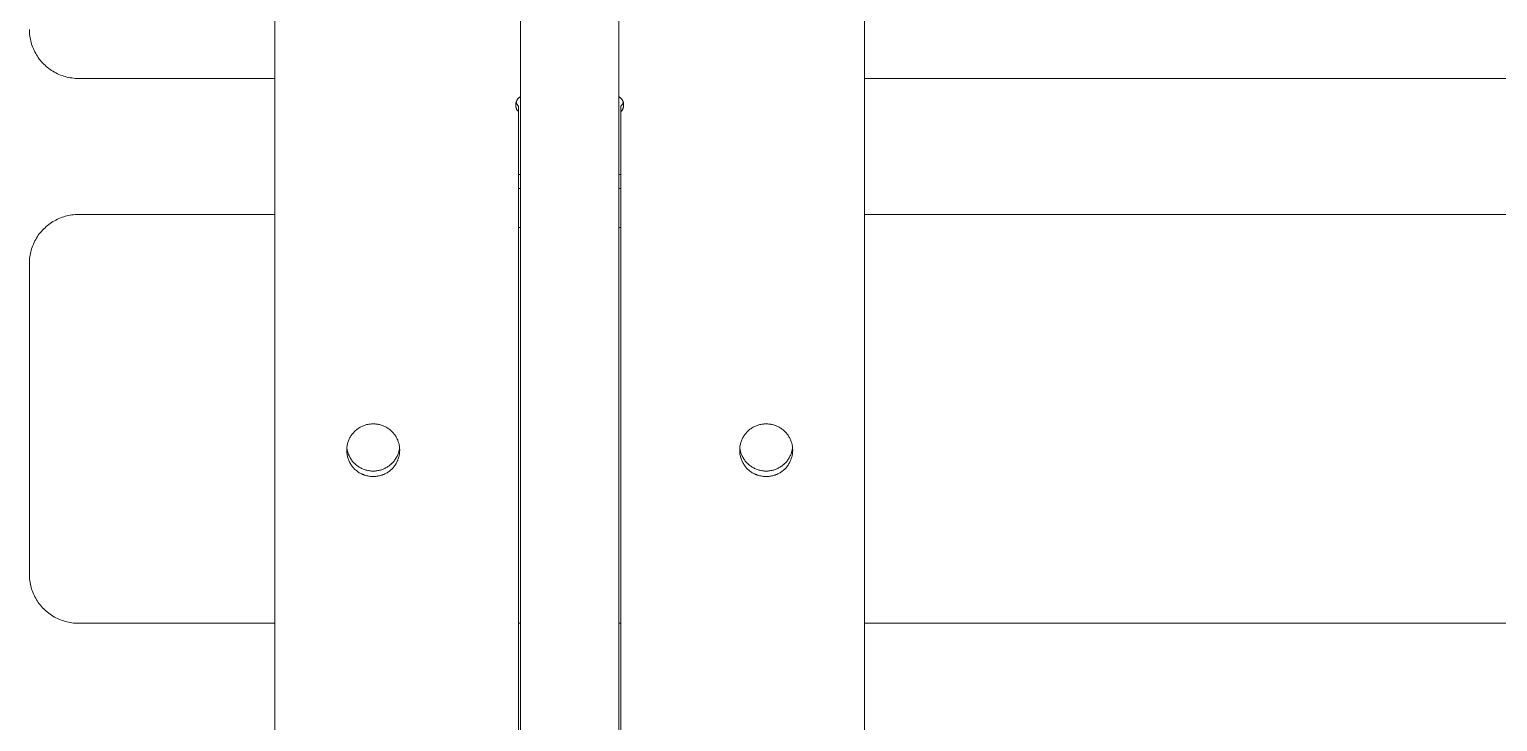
# Model space of a CAD drawing. Header units: millimetres. Extents: x -80 to 4518, y -398 to 2524.
# Drawn here: x 1098.9 to 1248.3, y 1987 to 2057.4 of the extents above; entities that cross this region are included whole.
import ezdxf

# ---------------------------------------------------------------- set-up
doc = ezdxf.new("R2010")
doc.units = ezdxf.units.MM
doc.layers.add('ZANO_R', color=7, linetype='Continuous', lineweight=0)

msp = doc.modelspace()

# ---------------------------------------------------------------- linework, layer by layer
at = {"layer": 'ZANO_R'}
for p, q in [((1123.86, 2259), (1123.86, 1833.46)), ((1148.86, 1733.85), (1148.86, 2259)), ((1158.86, 1733.85), (1158.86, 2259)), ((1183.86, 2042.54), (1183.86, 2259)), ((1098.86, 2057.26), (1098.86, 2057.43)), ((1098.87, 2057.09), (1098.86, 2057.26)), ((1098.88, 2056.92), (1098.87, 2057.09)), ((1098.9, 2056.75), (1098.88, 2056.92)), ((1098.93, 2056.58), (1098.9, 2056.75)), ((1098.96, 2056.41), (1098.93, 2056.58)), ((1099, 2056.25), (1098.96, 2056.41)), ((1099.04, 2056.08), (1099, 2056.25)), ((1099.09, 2055.92), (1099.04, 2056.08)), ((1099.15, 2055.76), (1099.09, 2055.92)), ((1099.21, 2055.6), (1099.15, 2055.76)), ((1099.27, 2055.44), (1099.21, 2055.6)), ((1099.34, 2055.28), (1099.27, 2055.44)), ((1099.42, 2055.13), (1099.34, 2055.28)), ((1099.5, 2054.98), (1099.42, 2055.13)), ((1099.59, 2054.83), (1099.5, 2054.98)), ((1099.68, 2054.69), (1099.59, 2054.83)), ((1099.77, 2054.55), (1099.68, 2054.69)), ((1099.87, 2054.41), (1099.77, 2054.55)), ((1099.98, 2054.27), (1099.87, 2054.41)), ((1100.09, 2054.14), (1099.98, 2054.27)), ((1100.2, 2054.02), (1100.09, 2054.14)), ((1100.32, 2053.89), (1100.2, 2054.02)), ((1100.45, 2053.78), (1100.32, 2053.89)), ((1100.57, 2053.66), (1100.45, 2053.78)), ((1100.7, 2053.55), (1100.57, 2053.66)), ((1100.84, 2053.45), (1100.7, 2053.55)), ((1100.97, 2053.35), (1100.84, 2053.45)), ((1101.12, 2053.25), (1100.97, 2053.35)), ((1101.26, 2053.16), (1101.12, 2053.25)), ((1101.41, 2053.07), (1101.26, 2053.16)), ((1101.56, 2052.99), (1101.41, 2053.07)), ((1101.71, 2052.91), (1101.56, 2052.99)), ((1101.87, 2052.84), (1101.71, 2052.91)), ((1102.02, 2052.78), (1101.87, 2052.84)), ((1102.18, 2052.72), (1102.02, 2052.78)), ((1102.35, 2052.66), (1102.18, 2052.72)), ((1102.51, 2052.62), (1102.35, 2052.66)), ((1102.67, 2052.57), (1102.51, 2052.62)), ((1102.84, 2052.53), (1102.67, 2052.57)), ((1103.01, 2052.5), (1102.84, 2052.53)), ((1103.18, 2052.48), (1103.01, 2052.5)), ((1103.35, 2052.46), (1103.18, 2052.48)), ((1103.52, 2052.44), (1103.35, 2052.46)), ((1103.69, 2052.43), (1103.52, 2052.44)), ((1103.86, 2052.43), (1103.69, 2052.43)), ((1123.86, 2052.43), (1103.86, 2052.43)), ((1397.77, 2052.43), (1183.86, 2052.43)), ((1148.74, 2050.51), (1148.77, 2050.54)), ((1148.77, 2050.54), (1148.8, 2050.55)), ((1148.8, 2050.55), (1148.83, 2050.57)), ((1148.83, 2050.57), (1148.86, 2050.59)), ((1158.86, 2050.59), (1158.89, 2050.57)), ((1158.89, 2050.57), (1158.92, 2050.55)), ((1158.92, 2050.55), (1158.94, 2050.54)), ((1158.94, 2050.54), (1158.97, 2050.51)), ((1148.37, 2049.85), (1148.38, 2049.88)), ((1148.37, 2049.81), (1148.37, 2049.85)), ((1148.37, 2049.78), (1148.37, 2049.81)), ((1148.37, 2049.74), (1148.37, 2049.78)), ((1148.37, 2049.71), (1148.37, 2049.74)), ((1148.37, 2049.68), (1148.37, 2049.71)), ((1148.37, 2049.64), (1148.37, 2049.68)), ((1148.37, 2049.61), (1148.37, 2049.64)), ((1148.38, 2049.57), (1148.37, 2049.61)), ((1148.38, 2049.91), (1148.39, 2049.95)), ((1148.38, 2049.88), (1148.38, 2049.91)), ((1148.39, 2049.54), (1148.38, 2049.57)), ((1148.39, 2049.95), (1148.4, 2049.98)), ((1148.39, 2049.51), (1148.39, 2049.54)), ((1148.4, 2049.47), (1148.39, 2049.51)), ((1148.4, 2050.01), (1148.41, 2050.05)), ((1148.4, 2049.98), (1148.4, 2050.01)), ((1148.41, 2049.44), (1148.4, 2049.47)), ((1148.41, 2050.05), (1148.43, 2050.08)), ((1148.42, 2049.98), (1148.41, 2050.01)), ((1148.42, 2049.41), (1148.41, 2049.44)), ((1148.43, 2049.95), (1148.42, 2049.98)), ((1148.43, 2049.38), (1148.42, 2049.41)), ((1148.43, 2050.08), (1148.44, 2050.11)), ((1148.44, 2049.92), (1148.43, 2049.95)), ((1148.45, 2049.35), (1148.43, 2049.38)), ((1148.44, 2050.11), (1148.45, 2050.14)), ((1148.45, 2049.89), (1148.44, 2049.92)), ((1148.45, 2050.14), (1148.47, 2050.17)), ((1148.47, 2049.86), (1148.45, 2049.89)), ((1148.46, 2049.31), (1148.45, 2049.35)), ((1148.48, 2049.28), (1148.46, 2049.31)), ((1148.47, 2050.17), (1148.48, 2050.2)), ((1148.48, 2049.83), (1148.47, 2049.86)), ((1148.48, 2050.2), (1148.5, 2050.23)), ((1148.5, 2049.8), (1148.48, 2049.83)), ((1148.49, 2049.25), (1148.48, 2049.28)), ((1148.51, 2049.22), (1148.49, 2049.25)), ((1148.5, 2050.23), (1148.52, 2050.26)), ((1148.51, 2049.77), (1148.5, 2049.8)), ((1148.53, 2049.75), (1148.51, 2049.77)), ((1148.53, 2049.2), (1148.51, 2049.22)), ((1148.52, 2050.26), (1148.54, 2050.29)), ((1148.55, 2049.72), (1148.53, 2049.75)), ((1148.55, 2049.17), (1148.53, 2049.2)), ((1148.54, 2050.29), (1148.55, 2050.32)), ((1148.55, 2050.32), (1148.58, 2050.35)), ((1148.57, 2049.69), (1148.55, 2049.72)), ((1148.57, 2049.14), (1148.55, 2049.17)), ((1148.59, 2049.67), (1148.57, 2049.69)), ((1148.59, 2049.11), (1148.57, 2049.14)), ((1148.58, 2050.35), (1148.6, 2050.37)), ((1148.61, 2049.64), (1148.59, 2049.67)), ((1148.61, 2049.09), (1148.59, 2049.11)), ((1148.6, 2050.37), (1148.62, 2050.4)), ((1148.63, 2049.62), (1148.61, 2049.64)), ((1148.63, 2049.06), (1148.61, 2049.09)), ((1148.62, 2050.4), (1148.64, 2050.42)), ((1148.66, 2049.59), (1148.63, 2049.62)), ((1148.66, 2049.04), (1148.63, 2049.06)), ((1148.64, 2050.42), (1148.67, 2050.45)), ((1148.66, 2049.59), (1148.66, 2049.04)), ((1148.66, 1869.22), (1148.66, 2049.04)), ((1148.67, 2050.45), (1148.69, 2050.47)), ((1148.69, 2050.47), (1148.72, 2050.49)), ((1148.72, 2050.49), (1148.74, 2050.51)), ((1158.97, 2050.51), (1159, 2050.49)), ((1159, 2050.49), (1159.02, 2050.47)), ((1159.02, 2050.47), (1159.05, 2050.45)), ((1159.05, 2050.45), (1159.07, 2050.42)), ((1159.06, 2049.59), (1159.08, 2049.62)), ((1159.06, 2049.04), (1159.06, 2049.59)), ((1159.08, 2049.06), (1159.06, 2049.04)), ((1159.06, 2049.04), (1159.06, 1869.22)), ((1159.07, 2050.42), (1159.1, 2050.4)), ((1159.08, 2049.62), (1159.1, 2049.64)), ((1159.1, 2049.09), (1159.08, 2049.06)), ((1159.1, 2050.4), (1159.12, 2050.37)), ((1159.1, 2049.64), (1159.13, 2049.67)), ((1159.13, 2049.11), (1159.1, 2049.09)), ((1159.12, 2050.37), (1159.14, 2050.35)), ((1159.13, 2049.67), (1159.15, 2049.69)), ((1159.15, 2049.14), (1159.13, 2049.11)), ((1159.14, 2050.35), (1159.16, 2050.32)), ((1159.15, 2049.69), (1159.17, 2049.72)), ((1159.17, 2049.17), (1159.15, 2049.14)), ((1159.16, 2050.32), (1159.18, 2050.29)), ((1159.17, 2049.72), (1159.18, 2049.75)), ((1159.19, 2049.2), (1159.17, 2049.17)), ((1159.18, 2050.29), (1159.2, 2050.26)), ((1159.18, 2049.75), (1159.2, 2049.77)), ((1159.21, 2049.22), (1159.19, 2049.2)), ((1159.2, 2050.26), (1159.22, 2050.23)), ((1159.2, 2049.77), (1159.22, 2049.8)), ((1159.22, 2049.25), (1159.21, 2049.22)), ((1159.22, 2050.23), (1159.23, 2050.2)), ((1159.22, 2049.8), (1159.24, 2049.83)), ((1159.24, 2049.28), (1159.22, 2049.25)), ((1159.23, 2050.2), (1159.25, 2050.17)), ((1159.24, 2049.83), (1159.25, 2049.86)), ((1159.25, 2049.31), (1159.24, 2049.28)), ((1159.25, 2050.17), (1159.26, 2050.14)), ((1159.25, 2049.86), (1159.26, 2049.89)), ((1159.27, 2049.35), (1159.25, 2049.31)), ((1159.26, 2050.14), (1159.28, 2050.11)), ((1159.26, 2049.89), (1159.28, 2049.92)), ((1159.28, 2049.38), (1159.27, 2049.35)), ((1159.28, 2050.11), (1159.29, 2050.08)), ((1159.28, 2049.92), (1159.29, 2049.95)), ((1159.29, 2049.41), (1159.28, 2049.38)), ((1159.29, 2050.08), (1159.3, 2050.05)), ((1159.29, 2049.95), (1159.3, 2049.98)), ((1159.3, 2049.44), (1159.29, 2049.41)), ((1159.3, 2050.05), (1159.31, 2050.01)), ((1159.3, 2049.98), (1159.31, 2050.01)), ((1159.31, 2049.47), (1159.3, 2049.44)), ((1159.31, 2050.01), (1159.32, 2049.98)), ((1159.32, 2049.51), (1159.31, 2049.47)), ((1159.32, 2049.98), (1159.33, 2049.95)), ((1159.33, 2049.54), (1159.32, 2049.51)), ((1159.33, 2049.95), (1159.33, 2049.91)), ((1159.33, 2049.91), (1159.34, 2049.88)), ((1159.34, 2049.57), (1159.33, 2049.54)), ((1159.34, 2049.88), (1159.34, 2049.85)), ((1159.34, 2049.85), (1159.35, 2049.81)), ((1159.35, 2049.64), (1159.34, 2049.61)), ((1159.34, 2049.61), (1159.34, 2049.57)), ((1159.35, 2049.81), (1159.35, 2049.78)), ((1159.35, 2049.78), (1159.35, 2049.74)), ((1159.35, 2049.74), (1159.35, 2049.71)), ((1159.35, 2049.71), (1159.35, 2049.68)), ((1159.35, 2049.68), (1159.35, 2049.64)), ((1148.66, 2042.65), (1148.86, 2042.65)), ((1158.86, 2042.66), (1159.06, 2042.66)), ((1183.86, 1996.97), (1183.86, 2042.54)), ((1183.86, 2042.53), (1183.86, 2042.54)), ((1183.86, 2042.54), (1183.86, 2042.54)), ((1183.86, 2042.54), (1183.86, 2042.54)), ((1183.86, 2042.54), (1183.86, 2042.54)), ((1183.86, 2042.54), (1183.86, 2042.54)), ((1183.86, 2042.54), (1183.86, 2042.54)), ((1183.86, 2042.54), (1183.86, 2042.54)), ((1183.86, 2042.54), (1183.86, 2042.54)), ((1183.86, 2042.54), (1183.86, 2042.54)), ((1183.86, 2042.54), (1183.86, 2042.54)), ((1183.86, 2042.54), (1183.86, 2042.54)), ((1183.86, 2042.54), (1183.86, 2042.54)), ((1183.86, 2042.54), (1183.86, 2042.54)), ((1183.86, 2042.54), (1183.86, 2042.54)), ((1183.86, 2042.54), (1183.86, 2042.54)), ((1183.86, 2042.54), (1183.86, 2042.54)), ((1183.87, 2042.53), (1183.86, 2042.53)), ((1183.86, 2042.53), (1183.86, 2042.53)), ((1183.87, 2042.53), (1183.86, 2041.24)), ((1183.87, 2042.53), (1183.87, 2038.55)), ((1183.87, 2042.53), (1183.87, 2042.53)), ((1183.87, 2042.53), (1183.87, 2042.53)), ((1183.87, 2042.53), (1183.87, 2042.53)), ((1183.87, 2042.53), (1183.87, 2042.53)), ((1183.87, 2042.53), (1183.87, 2042.53)), ((1183.87, 2042.53), (1183.87, 2042.53)), ((1183.87, 2042.53), (1183.87, 2042.53)), ((1183.87, 2042.53), (1183.87, 2042.53)), ((1183.87, 2042.53), (1183.87, 2042.53)), ((1183.87, 2042.53), (1183.87, 2042.53)), ((1183.87, 2042.53), (1183.87, 2042.53)), ((1183.87, 2042.53), (1183.87, 2042.53)), ((1148.66, 2041.23), (1148.86, 2041.23)), ((1158.86, 2041.23), (1159.06, 2041.23)), ((1103.18, 2038.54), (1103.35, 2038.56)), ((1103.35, 2038.56), (1103.52, 2038.57)), ((1103.52, 2038.57), (1103.69, 2038.58)), ((1103.69, 2038.58), (1103.86, 2038.59)), ((1103.86, 2038.59), (1123.86, 2038.59)), ((1183.87, 2038.59), (1397.77, 2038.59)), ((1100.2, 2037), (1100.32, 2037.12)), ((1100.32, 2037.12), (1100.45, 2037.24)), ((1100.45, 2037.24), (1100.57, 2037.35)), ((1100.57, 2037.35), (1100.7, 2037.46)), ((1100.7, 2037.46), (1100.84, 2037.57)), ((1100.84, 2037.57), (1100.97, 2037.67)), ((1100.97, 2037.67), (1101.12, 2037.77)), ((1101.12, 2037.77), (1101.26, 2037.86)), ((1101.26, 2037.86), (1101.41, 2037.94)), ((1101.41, 2037.94), (1101.56, 2038.02)), ((1101.56, 2038.02), (1101.71, 2038.1)), ((1101.71, 2038.1), (1101.87, 2038.17)), ((1101.87, 2038.17), (1102.02, 2038.24)), ((1102.02, 2038.24), (1102.18, 2038.3)), ((1102.18, 2038.3), (1102.35, 2038.35)), ((1102.35, 2038.35), (1102.51, 2038.4)), ((1102.51, 2038.4), (1102.67, 2038.44)), ((1102.67, 2038.44), (1102.84, 2038.48)), ((1102.84, 2038.48), (1103.01, 2038.51)), ((1103.01, 2038.51), (1103.18, 2038.54)), ((1148.66, 2037.25), (1148.86, 2037.25)), ((1158.86, 2037.25), (1159.06, 2037.25)), ((1183.86, 2037.26), (1183.87, 2038.55)), ((1099.21, 2035.42), (1099.27, 2035.58)), ((1099.27, 2035.58), (1099.34, 2035.73)), ((1099.34, 2035.73), (1099.42, 2035.89)), ((1099.42, 2035.89), (1099.5, 2036.04)), ((1099.5, 2036.04), (1099.59, 2036.18)), ((1099.59, 2036.18), (1099.68, 2036.33)), ((1099.68, 2036.33), (1099.77, 2036.47)), ((1099.77, 2036.47), (1099.87, 2036.61)), ((1099.87, 2036.61), (1099.98, 2036.74)), ((1099.98, 2036.74), (1100.09, 2036.87)), ((1100.09, 2036.87), (1100.2, 2037)), ((1098.87, 2033.93), (1098.88, 2034.1)), ((1098.88, 2034.1), (1098.9, 2034.27)), ((1098.9, 2034.27), (1098.93, 2034.43)), ((1098.93, 2034.43), (1098.96, 2034.6)), ((1098.96, 2034.6), (1099, 2034.77)), ((1099, 2034.77), (1099.04, 2034.93)), ((1099.04, 2034.93), (1099.09, 2035.1)), ((1099.09, 2035.1), (1099.15, 2035.26)), ((1099.15, 2035.26), (1099.21, 2035.42)), ((1098.86, 2033.76), (1098.87, 2033.93)), ((1098.86, 2033.59), (1098.86, 2033.76)), ((1098.86, 2029.7), (1098.86, 2033.59)), ((1098.86, 2001.97), (1098.86, 2029.7)), ((1131.64, 2016.11), (1131.69, 2016.19)), ((1131.69, 2016.19), (1131.75, 2016.26)), ((1131.75, 2016.26), (1131.81, 2016.33)), ((1131.81, 2016.33), (1131.87, 2016.4)), ((1131.87, 2016.4), (1131.93, 2016.47)), ((1131.93, 2016.47), (1132, 2016.54)), ((1132, 2016.54), (1132.07, 2016.6)), ((1132.07, 2016.6), (1132.14, 2016.66)), ((1132.14, 2016.66), (1132.21, 2016.72)), ((1132.21, 2016.72), (1132.29, 2016.77)), ((1132.29, 2016.77), (1132.36, 2016.82)), ((1132.36, 2016.82), (1132.44, 2016.87)), ((1132.44, 2016.87), (1132.52, 2016.92)), ((1132.52, 2016.92), (1132.61, 2016.96)), ((1132.61, 2016.96), (1132.69, 2017)), ((1132.69, 2017), (1132.77, 2017.04)), ((1132.77, 2017.04), (1132.86, 2017.08)), ((1132.86, 2017.08), (1132.95, 2017.11)), ((1132.95, 2017.11), (1133.03, 2017.14)), ((1133.03, 2017.14), (1133.12, 2017.17)), ((1133.12, 2017.17), (1133.21, 2017.19)), ((1133.21, 2017.19), (1133.3, 2017.21)), ((1133.3, 2017.21), (1133.4, 2017.23)), ((1133.4, 2017.23), (1133.49, 2017.24)), ((1133.49, 2017.24), (1133.58, 2017.25)), ((1133.58, 2017.25), (1133.67, 2017.26)), ((1133.67, 2017.26), (1133.77, 2017.26)), ((1133.77, 2017.26), (1133.86, 2017.26)), ((1133.86, 2017.26), (1133.95, 2017.26)), ((1133.95, 2017.26), (1134.04, 2017.26)), ((1134.04, 2017.26), (1134.14, 2017.25)), ((1134.14, 2017.25), (1134.23, 2017.24)), ((1134.23, 2017.24), (1134.32, 2017.23)), ((1134.32, 2017.23), (1134.41, 2017.21)), ((1134.41, 2017.21), (1134.5, 2017.19)), ((1134.5, 2017.19), (1134.59, 2017.17)), ((1134.59, 2017.17), (1134.68, 2017.14)), ((1134.68, 2017.14), (1134.77, 2017.11)), ((1134.77, 2017.11), (1134.86, 2017.08)), ((1134.86, 2017.08), (1134.94, 2017.04)), ((1134.94, 2017.04), (1135.03, 2017)), ((1135.03, 2017), (1135.11, 2016.96)), ((1135.11, 2016.96), (1135.19, 2016.92)), ((1135.19, 2016.92), (1135.27, 2016.87)), ((1135.27, 2016.87), (1135.35, 2016.82)), ((1135.35, 2016.82), (1135.43, 2016.77)), ((1135.43, 2016.77), (1135.5, 2016.72)), ((1135.5, 2016.72), (1135.58, 2016.66)), ((1135.58, 2016.66), (1135.65, 2016.6)), ((1135.65, 2016.6), (1135.72, 2016.54)), ((1135.72, 2016.54), (1135.78, 2016.47)), ((1135.78, 2016.47), (1135.85, 2016.4)), ((1135.85, 2016.4), (1135.91, 2016.33)), ((1135.91, 2016.33), (1135.97, 2016.26)), ((1135.97, 2016.26), (1136.02, 2016.19)), ((1136.02, 2016.19), (1136.08, 2016.11)), ((1171.64, 2016.11), (1171.69, 2016.19)), ((1171.69, 2016.19), (1171.75, 2016.26)), ((1171.75, 2016.26), (1171.81, 2016.33)), ((1171.81, 2016.33), (1171.87, 2016.4)), ((1171.87, 2016.4), (1171.93, 2016.47)), ((1171.93, 2016.47), (1172, 2016.54)), ((1172, 2016.54), (1172.07, 2016.6)), ((1172.07, 2016.6), (1172.14, 2016.66)), ((1172.14, 2016.66), (1172.21, 2016.72)), ((1172.21, 2016.72), (1172.29, 2016.77)), ((1172.29, 2016.77), (1172.36, 2016.82)), ((1172.36, 2016.82), (1172.44, 2016.87)), ((1172.44, 2016.87), (1172.52, 2016.92)), ((1172.52, 2016.92), (1172.61, 2016.96)), ((1172.61, 2016.96), (1172.69, 2017)), ((1172.69, 2017), (1172.77, 2017.04)), ((1172.77, 2017.04), (1172.86, 2017.08)), ((1172.86, 2017.08), (1172.95, 2017.11)), ((1172.95, 2017.11), (1173.03, 2017.14)), ((1173.03, 2017.14), (1173.12, 2017.17)), ((1173.12, 2017.17), (1173.21, 2017.19)), ((1173.21, 2017.19), (1173.3, 2017.21)), ((1173.3, 2017.21), (1173.4, 2017.23)), ((1173.4, 2017.23), (1173.49, 2017.24)), ((1173.49, 2017.24), (1173.58, 2017.25)), ((1173.58, 2017.25), (1173.67, 2017.26)), ((1173.67, 2017.26), (1173.77, 2017.26)), ((1173.77, 2017.26), (1173.86, 2017.26)), ((1173.86, 2017.26), (1173.95, 2017.26)), ((1173.95, 2017.26), (1174.04, 2017.26)), ((1174.04, 2017.26), (1174.14, 2017.25)), ((1174.14, 2017.25), (1174.23, 2017.24)), ((1174.23, 2017.24), (1174.32, 2017.23)), ((1174.32, 2017.23), (1174.41, 2017.21)), ((1174.41, 2017.21), (1174.5, 2017.19)), ((1174.5, 2017.19), (1174.59, 2017.17)), ((1174.59, 2017.17), (1174.68, 2017.14)), ((1174.68, 2017.14), (1174.77, 2017.11)), ((1174.77, 2017.11), (1174.86, 2017.08)), ((1174.86, 2017.08), (1174.94, 2017.04)), ((1174.94, 2017.04), (1175.03, 2017)), ((1175.03, 2017), (1175.11, 2016.96)), ((1175.11, 2016.96), (1175.19, 2016.92)), ((1175.19, 2016.92), (1175.27, 2016.87)), ((1175.27, 2016.87), (1175.35, 2016.82)), ((1175.35, 2016.82), (1175.43, 2016.77)), ((1175.43, 2016.77), (1175.5, 2016.72)), ((1175.5, 2016.72), (1175.58, 2016.66)), ((1175.58, 2016.66), (1175.65, 2016.6)), ((1175.65, 2016.6), (1175.72, 2016.54)), ((1175.72, 2016.54), (1175.78, 2016.47)), ((1175.78, 2016.47), (1175.85, 2016.4)), ((1175.85, 2016.4), (1175.91, 2016.33)), ((1175.91, 2016.33), (1175.97, 2016.26)), ((1175.97, 2016.26), (1176.02, 2016.19)), ((1176.02, 2016.19), (1176.08, 2016.11)), ((1131.16, 2014.73), (1131.17, 2014.82)), ((1131.16, 2014.63), (1131.16, 2014.73)), ((1131.17, 2014.82), (1131.18, 2014.91)), ((1131.17, 2014.87), (1131.18, 2014.77)), ((1131.18, 2014.91), (1131.19, 2015)), ((1131.18, 2014.77), (1131.2, 2014.68)), ((1131.19, 2015), (1131.21, 2015.1)), ((1131.2, 2014.68), (1131.22, 2014.59)), ((1131.21, 2015.1), (1131.23, 2015.19)), ((1131.23, 2015.19), (1131.25, 2015.28)), ((1131.25, 2015.28), (1131.27, 2015.37)), ((1131.27, 2015.37), (1131.3, 2015.45)), ((1131.3, 2015.45), (1131.33, 2015.54)), ((1131.33, 2015.54), (1131.37, 2015.63)), ((1131.37, 2015.63), (1131.41, 2015.71)), ((1131.41, 2015.71), (1131.45, 2015.8)), ((1131.45, 2015.8), (1131.49, 2015.88)), ((1131.49, 2015.88), (1131.54, 2015.96)), ((1131.54, 2015.96), (1131.59, 2016.04)), ((1131.59, 2016.04), (1131.64, 2016.11)), ((1136.08, 2016.11), (1136.13, 2016.04)), ((1136.13, 2016.04), (1136.18, 2015.96)), ((1136.18, 2015.96), (1136.23, 2015.88)), ((1136.23, 2015.88), (1136.27, 2015.8)), ((1136.27, 2015.8), (1136.31, 2015.71)), ((1136.31, 2015.71), (1136.35, 2015.63)), ((1136.35, 2015.63), (1136.38, 2015.54)), ((1136.38, 2015.54), (1136.41, 2015.45)), ((1136.41, 2015.45), (1136.44, 2015.37)), ((1136.44, 2015.37), (1136.47, 2015.28)), ((1136.47, 2015.28), (1136.49, 2015.19)), ((1136.49, 2015.19), (1136.51, 2015.1)), ((1136.5, 2014.59), (1136.52, 2014.68)), ((1136.51, 2015.1), (1136.53, 2015)), ((1136.52, 2014.68), (1136.53, 2014.77)), ((1136.53, 2015), (1136.54, 2014.91)), ((1136.53, 2014.77), (1136.54, 2014.87)), ((1136.54, 2014.91), (1136.55, 2014.82)), ((1136.55, 2014.82), (1136.55, 2014.73)), ((1136.55, 2014.73), (1136.56, 2014.63)), ((1171.16, 2014.73), (1171.17, 2014.82)), ((1171.16, 2014.63), (1171.16, 2014.73)), ((1171.17, 2014.82), (1171.18, 2014.91)), ((1171.17, 2014.87), (1171.18, 2014.77)), ((1171.18, 2014.91), (1171.19, 2015)), ((1171.18, 2014.77), (1171.2, 2014.68)), ((1171.19, 2015), (1171.21, 2015.1)), ((1171.2, 2014.68), (1171.22, 2014.59)), ((1171.21, 2015.1), (1171.23, 2015.19)), ((1171.23, 2015.19), (1171.25, 2015.28)), ((1171.25, 2015.28), (1171.27, 2015.37)), ((1171.27, 2015.37), (1171.3, 2015.45)), ((1171.3, 2015.45), (1171.33, 2015.54)), ((1171.33, 2015.54), (1171.37, 2015.63)), ((1171.37, 2015.63), (1171.41, 2015.71)), ((1171.41, 2015.71), (1171.45, 2015.8)), ((1171.45, 2015.8), (1171.49, 2015.88)), ((1171.49, 2015.88), (1171.54, 2015.96)), ((1171.54, 2015.96), (1171.59, 2016.04)), ((1171.59, 2016.04), (1171.64, 2016.11)), ((1176.08, 2016.11), (1176.13, 2016.04)), ((1176.13, 2016.04), (1176.18, 2015.96)), ((1176.18, 2015.96), (1176.23, 2015.88)), ((1176.23, 2015.88), (1176.27, 2015.8)), ((1176.27, 2015.8), (1176.31, 2015.71)), ((1176.31, 2015.71), (1176.35, 2015.63)), ((1176.35, 2015.63), (1176.38, 2015.54)), ((1176.38, 2015.54), (1176.41, 2015.45)), ((1176.41, 2015.45), (1176.44, 2015.37)), ((1176.44, 2015.37), (1176.47, 2015.28)), ((1176.47, 2015.28), (1176.49, 2015.19)), ((1176.49, 2015.19), (1176.51, 2015.1)), ((1176.5, 2014.59), (1176.52, 2014.68)), ((1176.51, 2015.1), (1176.53, 2015)), ((1176.52, 2014.68), (1176.53, 2014.77)), ((1176.53, 2015), (1176.54, 2014.91)), ((1176.53, 2014.77), (1176.54, 2014.87)), ((1176.54, 2014.91), (1176.55, 2014.82)), ((1176.55, 2014.82), (1176.55, 2014.73)), ((1176.55, 2014.73), (1176.56, 2014.63)), ((1131.16, 2014.54), (1131.16, 2014.63)), ((1131.16, 2014.45), (1131.16, 2014.54)), ((1131.17, 2014.36), (1131.16, 2014.45)), ((1131.18, 2014.26), (1131.17, 2014.36)), ((1131.19, 2014.17), (1131.18, 2014.26)), ((1131.21, 2014.08), (1131.19, 2014.17)), ((1131.23, 2013.99), (1131.21, 2014.08)), ((1131.22, 2014.59), (1131.24, 2014.5)), ((1131.25, 2013.9), (1131.23, 2013.99)), ((1131.24, 2014.5), (1131.26, 2014.41)), ((1131.27, 2013.81), (1131.25, 2013.9)), ((1131.26, 2014.41), (1131.29, 2014.32)), ((1131.3, 2013.72), (1131.27, 2013.81)), ((1131.29, 2014.32), (1131.32, 2014.23)), ((1131.33, 2013.63), (1131.3, 2013.72)), ((1131.32, 2014.23), (1131.36, 2014.14)), ((1131.37, 2013.55), (1131.33, 2013.63)), ((1131.36, 2014.14), (1131.39, 2014.05)), ((1131.41, 2013.46), (1131.37, 2013.55)), ((1131.39, 2014.05), (1131.43, 2013.97)), ((1131.45, 2013.38), (1131.41, 2013.46)), ((1131.43, 2013.97), (1131.48, 2013.89)), ((1131.49, 2013.3), (1131.45, 2013.38)), ((1131.48, 2013.89), (1131.52, 2013.8)), ((1131.54, 2013.22), (1131.49, 2013.3)), ((1131.52, 2013.8), (1131.57, 2013.72)), ((1131.59, 2013.14), (1131.54, 2013.22)), ((1131.57, 2013.72), (1131.62, 2013.64)), ((1131.62, 2013.64), (1131.68, 2013.57)), ((1131.68, 2013.57), (1131.73, 2013.49)), ((1131.73, 2013.49), (1131.79, 2013.42)), ((1131.79, 2013.42), (1131.86, 2013.35)), ((1131.86, 2013.35), (1131.92, 2013.28)), ((1131.92, 2013.28), (1131.99, 2013.22)), ((1131.99, 2013.22), (1132.06, 2013.15)), ((1135.66, 2013.15), (1135.73, 2013.22)), ((1135.73, 2013.22), (1135.8, 2013.28)), ((1135.8, 2013.28), (1135.86, 2013.35)), ((1135.86, 2013.35), (1135.92, 2013.42)), ((1135.92, 2013.42), (1135.98, 2013.49)), ((1135.98, 2013.49), (1136.04, 2013.57)), ((1136.04, 2013.57), (1136.09, 2013.64)), ((1136.09, 2013.64), (1136.14, 2013.72)), ((1136.18, 2013.22), (1136.13, 2013.14)), ((1136.14, 2013.72), (1136.19, 2013.8)), ((1136.23, 2013.3), (1136.18, 2013.22)), ((1136.19, 2013.8), (1136.24, 2013.89)), ((1136.27, 2013.38), (1136.23, 2013.3)), ((1136.24, 2013.89), (1136.28, 2013.97)), ((1136.31, 2013.46), (1136.27, 2013.38)), ((1136.28, 2013.97), (1136.32, 2014.05)), ((1136.35, 2013.55), (1136.31, 2013.46)), ((1136.32, 2014.05), (1136.36, 2014.14)), ((1136.38, 2013.63), (1136.35, 2013.55)), ((1136.36, 2014.14), (1136.39, 2014.23)), ((1136.41, 2013.72), (1136.38, 2013.63)), ((1136.39, 2014.23), (1136.42, 2014.32)), ((1136.44, 2013.81), (1136.41, 2013.72)), ((1136.42, 2014.32), (1136.45, 2014.41)), ((1136.47, 2013.9), (1136.44, 2013.81)), ((1136.45, 2014.41), (1136.48, 2014.5)), ((1136.49, 2013.99), (1136.47, 2013.9)), ((1136.48, 2014.5), (1136.5, 2014.59)), ((1136.51, 2014.08), (1136.49, 2013.99)), ((1136.53, 2014.17), (1136.51, 2014.08)), ((1136.54, 2014.26), (1136.53, 2014.17)), ((1136.55, 2014.36), (1136.54, 2014.26)), ((1136.56, 2014.54), (1136.55, 2014.45)), ((1136.55, 2014.45), (1136.55, 2014.36)), ((1136.56, 2014.63), (1136.56, 2014.54)), ((1171.16, 2014.54), (1171.16, 2014.63)), ((1171.16, 2014.45), (1171.16, 2014.54)), ((1171.17, 2014.36), (1171.16, 2014.45)), ((1171.18, 2014.26), (1171.17, 2014.36)), ((1171.19, 2014.17), (1171.18, 2014.26)), ((1171.21, 2014.08), (1171.19, 2014.17)), ((1171.23, 2013.99), (1171.21, 2014.08)), ((1171.22, 2014.59), (1171.24, 2014.5)), ((1171.25, 2013.9), (1171.23, 2013.99)), ((1171.24, 2014.5), (1171.26, 2014.41)), ((1171.27, 2013.81), (1171.25, 2013.9)), ((1171.26, 2014.41), (1171.29, 2014.32)), ((1171.3, 2013.72), (1171.27, 2013.81)), ((1171.29, 2014.32), (1171.32, 2014.23)), ((1171.33, 2013.63), (1171.3, 2013.72)), ((1171.32, 2014.23), (1171.36, 2014.14)), ((1171.37, 2013.55), (1171.33, 2013.63)), ((1171.36, 2014.14), (1171.39, 2014.05)), ((1171.41, 2013.46), (1171.37, 2013.55)), ((1171.39, 2014.05), (1171.43, 2013.97)), ((1171.45, 2013.38), (1171.41, 2013.46)), ((1171.43, 2013.97), (1171.48, 2013.89)), ((1171.49, 2013.3), (1171.45, 2013.38)), ((1171.48, 2013.89), (1171.52, 2013.8)), ((1171.54, 2013.22), (1171.49, 2013.3)), ((1171.52, 2013.8), (1171.57, 2013.72)), ((1171.59, 2013.14), (1171.54, 2013.22)), ((1171.57, 2013.72), (1171.62, 2013.64)), ((1171.62, 2013.64), (1171.68, 2013.57)), ((1171.68, 2013.57), (1171.73, 2013.49)), ((1171.73, 2013.49), (1171.79, 2013.42)), ((1171.79, 2013.42), (1171.86, 2013.35)), ((1171.86, 2013.35), (1171.92, 2013.28)), ((1171.92, 2013.28), (1171.99, 2013.22)), ((1171.99, 2013.22), (1172.06, 2013.15)), ((1175.66, 2013.15), (1175.73, 2013.22)), ((1175.73, 2013.22), (1175.8, 2013.28)), ((1175.8, 2013.28), (1175.86, 2013.35)), ((1175.86, 2013.35), (1175.92, 2013.42)), ((1175.92, 2013.42), (1175.98, 2013.49)), ((1175.98, 2013.49), (1176.04, 2013.57)), ((1176.04, 2013.57), (1176.09, 2013.64)), ((1176.09, 2013.64), (1176.14, 2013.72)), ((1176.18, 2013.22), (1176.13, 2013.14)), ((1176.14, 2013.72), (1176.19, 2013.8)), ((1176.23, 2013.3), (1176.18, 2013.22)), ((1176.19, 2013.8), (1176.24, 2013.89)), ((1176.27, 2013.38), (1176.23, 2013.3)), ((1176.24, 2013.89), (1176.28, 2013.97)), ((1176.31, 2013.46), (1176.27, 2013.38)), ((1176.28, 2013.97), (1176.32, 2014.05)), ((1176.35, 2013.55), (1176.31, 2013.46)), ((1176.32, 2014.05), (1176.36, 2014.14)), ((1176.38, 2013.63), (1176.35, 2013.55)), ((1176.36, 2014.14), (1176.39, 2014.23)), ((1176.41, 2013.72), (1176.38, 2013.63)), ((1176.39, 2014.23), (1176.42, 2014.32)), ((1176.44, 2013.81), (1176.41, 2013.72)), ((1176.42, 2014.32), (1176.45, 2014.41)), ((1176.47, 2013.9), (1176.44, 2013.81)), ((1176.45, 2014.41), (1176.48, 2014.5)), ((1176.49, 2013.99), (1176.47, 2013.9)), ((1176.48, 2014.5), (1176.5, 2014.59)), ((1176.51, 2014.08), (1176.49, 2013.99)), ((1176.53, 2014.17), (1176.51, 2014.08)), ((1176.54, 2014.26), (1176.53, 2014.17)), ((1176.55, 2014.36), (1176.54, 2014.26)), ((1176.56, 2014.54), (1176.55, 2014.45)), ((1176.55, 2014.45), (1176.55, 2014.36)), ((1176.56, 2014.63), (1176.56, 2014.54)), ((1131.64, 2013.06), (1131.59, 2013.14)), ((1131.69, 2012.99), (1131.64, 2013.06)), ((1131.75, 2012.91), (1131.69, 2012.99)), ((1131.81, 2012.84), (1131.75, 2012.91)), ((1131.87, 2012.77), (1131.81, 2012.84)), ((1131.93, 2012.7), (1131.87, 2012.77)), ((1132, 2012.64), (1131.93, 2012.7)), ((1132.07, 2012.58), (1132, 2012.64)), ((1132.06, 2013.15), (1132.13, 2013.09)), ((1132.14, 2012.52), (1132.07, 2012.58)), ((1132.13, 2013.09), (1132.2, 2013.03)), ((1132.21, 2012.46), (1132.14, 2012.52)), ((1132.2, 2013.03), (1132.28, 2012.98)), ((1132.29, 2012.4), (1132.21, 2012.46)), ((1132.28, 2012.98), (1132.35, 2012.92)), ((1132.36, 2012.35), (1132.29, 2012.4)), ((1132.35, 2012.92), (1132.43, 2012.87)), ((1132.44, 2012.3), (1132.36, 2012.35)), ((1132.43, 2012.87), (1132.51, 2012.82)), ((1132.52, 2012.26), (1132.44, 2012.3)), ((1132.51, 2012.82), (1132.59, 2012.78)), ((1132.61, 2012.21), (1132.52, 2012.26)), ((1132.59, 2012.78), (1132.68, 2012.74)), ((1132.69, 2012.17), (1132.61, 2012.21)), ((1132.68, 2012.74), (1132.76, 2012.7)), ((1132.77, 2012.13), (1132.69, 2012.17)), ((1132.76, 2012.7), (1132.85, 2012.66)), ((1132.86, 2012.1), (1132.77, 2012.13)), ((1132.85, 2012.66), (1132.94, 2012.63)), ((1132.95, 2012.06), (1132.86, 2012.1)), ((1132.94, 2012.63), (1133.03, 2012.6)), ((1133.03, 2012.04), (1132.95, 2012.06)), ((1133.03, 2012.6), (1133.12, 2012.57)), ((1133.12, 2012.01), (1133.03, 2012.04)), ((1133.12, 2012.57), (1133.21, 2012.55)), ((1133.21, 2011.99), (1133.12, 2012.01)), ((1133.21, 2012.55), (1133.3, 2012.53)), ((1133.3, 2011.97), (1133.21, 2011.99)), ((1133.3, 2012.53), (1133.39, 2012.51)), ((1133.4, 2011.95), (1133.3, 2011.97)), ((1133.39, 2012.51), (1133.48, 2012.49)), ((1133.49, 2011.94), (1133.4, 2011.95)), ((1133.48, 2012.49), (1133.58, 2012.48)), ((1133.58, 2011.93), (1133.49, 2011.94)), ((1133.58, 2012.48), (1133.67, 2012.47)), ((1133.67, 2011.92), (1133.58, 2011.93)), ((1133.67, 2012.47), (1133.76, 2012.47)), ((1133.77, 2011.91), (1133.67, 2011.92)), ((1133.76, 2012.47), (1133.86, 2012.47)), ((1133.86, 2011.91), (1133.77, 2011.91)), ((1133.86, 2012.47), (1133.95, 2012.47)), ((1133.95, 2011.91), (1133.86, 2011.91)), ((1133.95, 2012.47), (1134.05, 2012.47)), ((1134.04, 2011.92), (1133.95, 2011.91)), ((1134.14, 2011.93), (1134.04, 2011.92)), ((1134.05, 2012.47), (1134.14, 2012.48)), ((1134.14, 2012.48), (1134.23, 2012.49)), ((1134.23, 2011.94), (1134.14, 2011.93)), ((1134.23, 2012.49), (1134.33, 2012.51)), ((1134.32, 2011.95), (1134.23, 2011.94)), ((1134.41, 2011.97), (1134.32, 2011.95)), ((1134.33, 2012.51), (1134.42, 2012.53)), ((1134.5, 2011.99), (1134.41, 2011.97)), ((1134.42, 2012.53), (1134.51, 2012.55)), ((1134.59, 2012.01), (1134.5, 2011.99)), ((1134.51, 2012.55), (1134.6, 2012.57)), ((1134.68, 2012.04), (1134.59, 2012.01)), ((1134.6, 2012.57), (1134.69, 2012.6)), ((1134.77, 2012.06), (1134.68, 2012.04)), ((1134.69, 2012.6), (1134.78, 2012.63)), ((1134.86, 2012.1), (1134.77, 2012.06)), ((1134.78, 2012.63), (1134.87, 2012.66)), ((1134.94, 2012.13), (1134.86, 2012.1)), ((1134.87, 2012.66), (1134.95, 2012.7)), ((1135.03, 2012.17), (1134.94, 2012.13)), ((1134.95, 2012.7), (1135.04, 2012.74)), ((1135.11, 2012.21), (1135.03, 2012.17)), ((1135.04, 2012.74), (1135.12, 2012.78)), ((1135.19, 2012.26), (1135.11, 2012.21)), ((1135.12, 2012.78), (1135.2, 2012.82)), ((1135.27, 2012.3), (1135.19, 2012.26)), ((1135.2, 2012.82), (1135.28, 2012.87)), ((1135.35, 2012.35), (1135.27, 2012.3)), ((1135.28, 2012.87), (1135.36, 2012.92)), ((1135.43, 2012.4), (1135.35, 2012.35)), ((1135.36, 2012.92), (1135.44, 2012.98)), ((1135.5, 2012.46), (1135.43, 2012.4)), ((1135.44, 2012.98), (1135.52, 2013.03)), ((1135.58, 2012.52), (1135.5, 2012.46)), ((1135.52, 2013.03), (1135.59, 2013.09)), ((1135.65, 2012.58), (1135.58, 2012.52)), ((1135.59, 2013.09), (1135.66, 2013.15)), ((1135.72, 2012.64), (1135.65, 2012.58)), ((1135.78, 2012.7), (1135.72, 2012.64)), ((1135.85, 2012.77), (1135.78, 2012.7)), ((1135.91, 2012.84), (1135.85, 2012.77)), ((1135.97, 2012.91), (1135.91, 2012.84)), ((1136.02, 2012.99), (1135.97, 2012.91)), ((1136.08, 2013.06), (1136.02, 2012.99)), ((1136.13, 2013.14), (1136.08, 2013.06)), ((1171.64, 2013.06), (1171.59, 2013.14)), ((1171.69, 2012.99), (1171.64, 2013.06)), ((1171.75, 2012.91), (1171.69, 2012.99)), ((1171.81, 2012.84), (1171.75, 2012.91)), ((1171.87, 2012.77), (1171.81, 2012.84)), ((1171.93, 2012.7), (1171.87, 2012.77)), ((1172, 2012.64), (1171.93, 2012.7)), ((1172.07, 2012.58), (1172, 2012.64)), ((1172.06, 2013.15), (1172.13, 2013.09)), ((1172.14, 2012.52), (1172.07, 2012.58)), ((1172.13, 2013.09), (1172.2, 2013.03)), ((1172.21, 2012.46), (1172.14, 2012.52)), ((1172.2, 2013.03), (1172.28, 2012.98)), ((1172.29, 2012.4), (1172.21, 2012.46)), ((1172.28, 2012.98), (1172.35, 2012.92)), ((1172.36, 2012.35), (1172.29, 2012.4)), ((1172.35, 2012.92), (1172.43, 2012.87)), ((1172.44, 2012.3), (1172.36, 2012.35)), ((1172.43, 2012.87), (1172.51, 2012.82)), ((1172.52, 2012.26), (1172.44, 2012.3)), ((1172.51, 2012.82), (1172.59, 2012.78)), ((1172.61, 2012.21), (1172.52, 2012.26)), ((1172.59, 2012.78), (1172.68, 2012.74)), ((1172.69, 2012.17), (1172.61, 2012.21)), ((1172.68, 2012.74), (1172.76, 2012.7)), ((1172.77, 2012.13), (1172.69, 2012.17)), ((1172.76, 2012.7), (1172.85, 2012.66)), ((1172.86, 2012.1), (1172.77, 2012.13)), ((1172.85, 2012.66), (1172.94, 2012.63)), ((1172.95, 2012.06), (1172.86, 2012.1)), ((1172.94, 2012.63), (1173.03, 2012.6)), ((1173.03, 2012.04), (1172.95, 2012.06)), ((1173.03, 2012.6), (1173.12, 2012.57)), ((1173.12, 2012.01), (1173.03, 2012.04)), ((1173.12, 2012.57), (1173.21, 2012.55)), ((1173.21, 2011.99), (1173.12, 2012.01)), ((1173.21, 2012.55), (1173.3, 2012.53)), ((1173.3, 2011.97), (1173.21, 2011.99)), ((1173.3, 2012.53), (1173.39, 2012.51)), ((1173.4, 2011.95), (1173.3, 2011.97)), ((1173.39, 2012.51), (1173.48, 2012.49)), ((1173.49, 2011.94), (1173.4, 2011.95)), ((1173.48, 2012.49), (1173.58, 2012.48)), ((1173.58, 2011.93), (1173.49, 2011.94)), ((1173.58, 2012.48), (1173.67, 2012.47)), ((1173.67, 2011.92), (1173.58, 2011.93)), ((1173.67, 2012.47), (1173.76, 2012.47)), ((1173.77, 2011.91), (1173.67, 2011.92)), ((1173.76, 2012.47), (1173.86, 2012.47)), ((1173.86, 2011.91), (1173.77, 2011.91)), ((1173.86, 2012.47), (1173.95, 2012.47)), ((1173.95, 2011.91), (1173.86, 2011.91)), ((1173.95, 2012.47), (1174.05, 2012.47)), ((1174.04, 2011.92), (1173.95, 2011.91)), ((1174.14, 2011.93), (1174.04, 2011.92)), ((1174.05, 2012.47), (1174.14, 2012.48)), ((1174.14, 2012.48), (1174.23, 2012.49)), ((1174.23, 2011.94), (1174.14, 2011.93)), ((1174.23, 2012.49), (1174.33, 2012.51)), ((1174.32, 2011.95), (1174.23, 2011.94)), ((1174.41, 2011.97), (1174.32, 2011.95)), ((1174.33, 2012.51), (1174.42, 2012.53)), ((1174.5, 2011.99), (1174.41, 2011.97)), ((1174.42, 2012.53), (1174.51, 2012.55)), ((1174.59, 2012.01), (1174.5, 2011.99)), ((1174.51, 2012.55), (1174.6, 2012.57)), ((1174.68, 2012.04), (1174.59, 2012.01)), ((1174.6, 2012.57), (1174.69, 2012.6)), ((1174.77, 2012.06), (1174.68, 2012.04)), ((1174.69, 2012.6), (1174.78, 2012.63)), ((1174.86, 2012.1), (1174.77, 2012.06)), ((1174.78, 2012.63), (1174.87, 2012.66)), ((1174.94, 2012.13), (1174.86, 2012.1)), ((1174.87, 2012.66), (1174.95, 2012.7)), ((1175.03, 2012.17), (1174.94, 2012.13)), ((1174.95, 2012.7), (1175.04, 2012.74)), ((1175.11, 2012.21), (1175.03, 2012.17)), ((1175.04, 2012.74), (1175.12, 2012.78)), ((1175.19, 2012.26), (1175.11, 2012.21)), ((1175.12, 2012.78), (1175.2, 2012.82)), ((1175.27, 2012.3), (1175.19, 2012.26)), ((1175.2, 2012.82), (1175.28, 2012.87)), ((1175.35, 2012.35), (1175.27, 2012.3)), ((1175.28, 2012.87), (1175.36, 2012.92)), ((1175.43, 2012.4), (1175.35, 2012.35)), ((1175.36, 2012.92), (1175.44, 2012.98)), ((1175.5, 2012.46), (1175.43, 2012.4)), ((1175.44, 2012.98), (1175.52, 2013.03)), ((1175.58, 2012.52), (1175.5, 2012.46)), ((1175.52, 2013.03), (1175.59, 2013.09)), ((1175.65, 2012.58), (1175.58, 2012.52)), ((1175.59, 2013.09), (1175.66, 2013.15)), ((1175.72, 2012.64), (1175.65, 2012.58)), ((1175.78, 2012.7), (1175.72, 2012.64)), ((1175.85, 2012.77), (1175.78, 2012.7)), ((1175.91, 2012.84), (1175.85, 2012.77)), ((1175.97, 2012.91), (1175.91, 2012.84)), ((1176.02, 2012.99), (1175.97, 2012.91)), ((1176.08, 2013.06), (1176.02, 2012.99)), ((1176.13, 2013.14), (1176.08, 2013.06)), ((1098.86, 2001.8), (1098.86, 2001.97)), ((1098.87, 2001.63), (1098.86, 2001.8)), ((1098.88, 2001.46), (1098.87, 2001.63)), ((1098.9, 2001.29), (1098.88, 2001.46)), ((1098.93, 2001.12), (1098.9, 2001.29)), ((1098.96, 2000.95), (1098.93, 2001.12)), ((1099, 2000.79), (1098.96, 2000.95)), ((1099.04, 2000.62), (1099, 2000.79)), ((1099.09, 2000.46), (1099.04, 2000.62)), ((1099.15, 2000.3), (1099.09, 2000.46)), ((1099.21, 2000.14), (1099.15, 2000.3)), ((1099.27, 1999.98), (1099.21, 2000.14)), ((1099.34, 1999.82), (1099.27, 1999.98)), ((1099.42, 1999.67), (1099.34, 1999.82)), ((1099.5, 1999.52), (1099.42, 1999.67)), ((1099.59, 1999.37), (1099.5, 1999.52)), ((1099.68, 1999.23), (1099.59, 1999.37)), ((1099.77, 1999.09), (1099.68, 1999.23)), ((1099.87, 1998.95), (1099.77, 1999.09)), ((1099.98, 1998.82), (1099.87, 1998.95)), ((1100.09, 1998.69), (1099.98, 1998.82)), ((1100.2, 1998.56), (1100.09, 1998.69)), ((1100.32, 1998.44), (1100.2, 1998.56)), ((1100.45, 1998.32), (1100.32, 1998.44)), ((1100.57, 1998.2), (1100.45, 1998.32)), ((1100.7, 1998.09), (1100.57, 1998.2)), ((1100.84, 1997.99), (1100.7, 1998.09)), ((1100.97, 1997.89), (1100.84, 1997.99)), ((1101.12, 1997.79), (1100.97, 1997.89)), ((1101.26, 1997.7), (1101.12, 1997.79)), ((1101.41, 1997.61), (1101.26, 1997.7)), ((1101.56, 1997.53), (1101.41, 1997.61)), ((1101.71, 1997.46), (1101.56, 1997.53)), ((1101.87, 1997.39), (1101.71, 1997.46)), ((1102.02, 1997.32), (1101.87, 1997.39)), ((1102.18, 1997.26), (1102.02, 1997.32)), ((1102.35, 1997.21), (1102.18, 1997.26)), ((1102.51, 1997.16), (1102.35, 1997.21)), ((1102.67, 1997.11), (1102.51, 1997.16)), ((1102.84, 1997.08), (1102.67, 1997.11)), ((1103.01, 1997.04), (1102.84, 1997.08)), ((1103.18, 1997.02), (1103.01, 1997.04)), ((1103.35, 1997), (1103.18, 1997.02)), ((1103.52, 1996.98), (1103.35, 1997)), ((1103.69, 1996.97), (1103.52, 1996.98)), ((1103.86, 1996.97), (1103.69, 1996.97)), ((1123.86, 1996.97), (1103.86, 1996.97)), ((1148.86, 1996.97), (1148.66, 1996.97)), ((1159.06, 1996.97), (1158.86, 1996.97)), ((1397.77, 1996.97), (1183.86, 1996.97)), ((1183.86, 1833.46), (1183.86, 1996.97))]:
    msp.add_line(p, q, dxfattribs=at)

doc.saveas('drawing.dxf')
